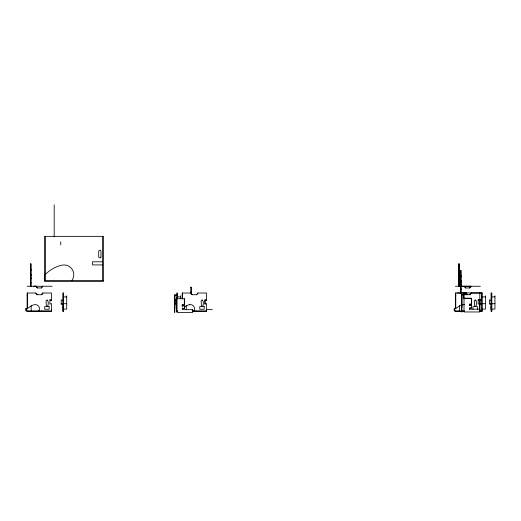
<?xml version="1.0" encoding="UTF-8"?>
<svg xmlns="http://www.w3.org/2000/svg" width="521" height="521" viewBox="0 0 521 521"><rect width="100%" height="100%" fill="white"/><g stroke="black" fill="none" stroke-linecap="round" stroke-linejoin="round"><path stroke-width="0.78" d="M26.057 310.933L26.05 308.367L26.057 310.933L51.533 310.933L51.533 309.357M26.05 308.725L27.125 308.725L31.69 305.593A12.817 12.817 0 0 1 34.523 304.694A4.272 4.272 0 0 1 37.16 305.019L38.554 306.094L39.349 307.637A3.829 3.829 0 0 1 39.114 310.184L38.665 310.933M27.125 310.757L27.125 311.324L51.533 311.324L51.533 303.587L49.912 304.108L49.918 299.868L51.533 300.343L51.533 293.017L42.846 293.017L41.543 294.723L37.128 294.723L35.832 293.017L27.125 293.017L27.125 308.725L27.125 308.393M103.432 280.519L44.539 280.519L44.539 274.834M44.539 280.519L44.546 236.352L103.432 236.352L103.432 281.49L44.539 281.49L44.539 274.235M182.2 306.368L182.2 304.798M182.2 298.917L182.2 293.017L190.92 293.023M176.632 297.484L176.632 298.709L184.362 298.715L184.362 304.622L182.357 304.616L182.357 305.729L184.356 305.762L184.356 308.504M206.616 309.357L206.616 310.939L192.164 310.933M464.55 310.933L454.305 310.933L454.305 308.621L455.38 308.725L459.945 305.593A12.817 12.817 0 0 1 462.772 304.694A4.272 4.272 0 0 1 464.563 304.72M455.374 310.757L455.38 311.324L464.66 311.324M461.88 305.853L461.541 305.032M469.434 305.306L469.434 304.205L471.44 304.199L471.44 298.292L463.71 298.292L463.71 294.925M479.789 309.357L479.789 310.939L479.789 303.587L478.161 304.108L478.174 299.868L479.789 300.343L479.789 293.017M479.926 299.868L479.926 304.108L479.939 299.868L481.554 300.324L481.554 293.017L481.554 311.324M193.74 310.933L194.19 310.184A3.829 3.829 0 0 0 194.424 307.637L193.63 306.094L192.236 305.019A4.272 4.272 0 0 0 189.598 304.694L189.481 304.726M41.406 287.963L42.696 286.25L41.406 287.963L37.33 287.963L36.04 286.25L33.995 286.25L36.04 286.25L37.33 287.963M465.585 287.963L464.296 286.25L465.585 287.963L469.655 287.963L470.951 286.25L462.251 286.25M42.846 293.017L41.55 294.73L42.852 293.023M192.223 294.73L190.907 293.017L192.223 294.73L196.632 294.73L197.921 293.017L206.616 293.017L206.616 300.35L204.987 299.868L204.987 304.108L206.616 303.587L206.616 311.324L192.588 311.324M469.655 287.963L470.951 286.25M196.619 294.723L197.934 293.023M471.108 293.023L469.792 294.723L471.095 293.017L482.27 293.017L482.27 311.324L479.216 311.324M47.665 300.402A0.918 0.918 0 0 0 46.558 300.155L46.037 300.793L46.395 306.289A0.944 0.944 0 0 0 47.339 306.387C48.635 305.098 48.603 301.483 47.352 300.155M202.428 306.381C203.698 305.091 203.685 301.483 202.435 300.155M475.601 306.381C476.878 305.091 476.858 301.483 475.608 300.155M44.539 275.075L45.483 274.235A38.977 38.977 0 0 1 54.106 267.989L55.376 267.351A29.573 29.573 0 0 1 62.084 265.13A9.782 9.782 0 0 1 71.905 280.519M183.014 308.015L182.2 308.725M184.323 306.993L186.772 305.593A12.817 12.817 0 0 1 189.598 304.694M31.156 305.847L31.195 310.933M186.231 305.847L186.271 309.474M61.204 304.101L62.82 303.58L61.204 304.108L61.204 299.868L62.82 300.324M175.108 304.101L176.723 303.58M491.075 303.587L489.453 304.101L489.453 299.868L491.075 300.324M176.723 299.868L175.095 300.343L175.095 303.587L176.723 304.108M464.016 298.292L471.44 298.292L471.44 304.199L469.434 304.199L469.434 305.345L471.433 305.345M102.435 261.796L92.504 261.796L92.504 264.922L102.435 264.922M30.55 269.318L31.221 269.318M458.806 269.318L459.47 269.318M30.55 270.243L31.221 270.243M458.806 270.243L459.47 270.243M30.55 274.411L31.221 274.411M458.806 274.411L459.47 274.411M30.452 274.665L31.221 274.665M458.708 274.665L459.47 274.665M460.466 275.362L461.235 275.362M30.55 275.661L31.221 275.661M458.806 275.661L459.47 275.661M460.571 276.013L461.235 276.013M460.466 276.938L461.235 276.938M30.55 277.954L31.221 277.954M458.806 277.954L459.47 277.954M30.55 278.748L31.221 278.748M458.806 278.748L459.47 278.748M460.466 280.454L461.235 280.454M460.571 281.106L461.235 281.106M460.466 281.366L461.235 281.366M460.466 282.356L461.235 282.356M30.55 282.981L31.221 282.981M458.806 282.981L459.47 282.981M460.466 283.997L461.235 283.997M460.571 284.648L461.235 284.648M460.466 284.792L461.235 284.792M460.571 285.443L461.235 285.443M27.125 286.25L52.113 286.25M455.38 286.25L480.369 286.25M190.666 287.234L191.435 287.234L191.435 294.3M460.466 289.025L461.235 289.025M460.571 289.683L461.235 289.683M190.666 292.027L191.435 292.027M190.771 292.678L191.435 292.678M457.138 292.945L482.133 292.945M467.155 294.73L465.846 293.017L455.38 293.017L455.38 308.725L455.38 308.393M190.666 293.603L191.435 293.603M464.094 293.023L465.396 294.73L470.085 294.723M464.016 294.925L461.88 294.925L461.88 311.968L461.541 311.968L461.541 294.469L464.016 294.469L464.016 311.968L479.789 311.968L479.789 303.587M27.125 295.674L27.522 295.674M182.2 295.674L182.597 295.674M455.38 295.674L455.771 295.674M63.536 296.911L66.695 296.911M177.44 296.911L180.605 296.911M482.27 296.911L485.435 296.911M491.791 296.911L494.95 296.911M63.536 303.704L66.695 303.704M482.27 303.704L485.435 303.704M491.791 303.704L494.95 303.704M62.82 304.323L63.536 304.323M491.075 304.323L491.791 304.323M62.82 304.681L63.536 304.681M491.075 304.681L491.791 304.681M62.82 304.785L63.536 304.785M491.075 304.785L491.791 304.785M469.434 305.345L471.433 305.306L471.433 308.08L469.434 308.08L469.434 309.24M174.463 305.456L174.802 305.456M184.356 305.729L182.357 305.762L182.357 304.616M62.82 306.068L63.536 306.068M491.075 306.068L491.791 306.068M62.82 307.598L63.536 307.598M491.075 307.598L491.791 307.598M461.541 307.826L461.88 307.826L461.88 294.469M62.82 307.898L63.536 307.898M491.075 307.898L491.791 307.898M469.434 308.041L471.433 308.041M174.463 308.243L174.802 308.243L174.802 294.893M27.125 308.432L27.522 308.432M184.356 308.465L182.357 308.465L182.357 309.663L192.711 309.663M455.38 308.432L455.771 308.432M63.536 309.109L66.695 309.109L66.695 295.798M482.27 309.109L485.435 309.109L485.435 295.798M491.791 309.109L494.95 309.109L494.95 295.798M62.82 309.24L63.536 309.24M469.434 309.2L479.789 309.2M491.075 309.24L491.791 309.24M206.27 309.611L212.327 309.611M176.723 310.933L177.44 310.933M479.248 310.933L482.27 310.933M177.44 311.324L176.723 311.324L176.723 293.017L177.44 293.017L177.44 298.507M464.009 292.945L464.452 292.952M479.939 299.868L481.554 300.324M175.108 299.868L176.723 300.324M49.912 299.868L51.533 300.343M206.616 300.343L204.987 299.868L205 304.101M35.838 293.023L37.141 294.73M465.846 293.017L467.148 294.723M464.081 293.017L465.396 294.73M491.114 306.094L491.114 309.357M477.373 309.24L477.373 306.615L472.957 306.615L472.957 309.24M461.235 292.945L461.235 270.568L460.466 270.568L460.466 292.945M460.571 270.568L460.571 292.945M459.47 286.25L459.47 263.873L458.708 263.873L458.708 286.25M459.444 305.834L459.444 310.933M458.806 263.873L458.806 286.25M455.771 293.017L455.771 308.38M454.305 308.393L454.305 310.933M196.638 310.933L196.638 311.324M192.711 309.624L192.711 312.392L176.938 312.392L176.938 297.484M190.771 287.234L190.771 293.603M184.356 298.709L184.356 304.616M182.597 293.017L182.597 298.865M182.597 304.342L182.597 305.957M180.605 295.798L180.605 298.813M102.435 236.352L102.435 280.519M60.736 241.744L60.736 244.89M54.191 204.838L54.191 236.86M45.483 236.352L45.483 280.519M41.556 310.933L41.556 311.324M31.221 286.25L31.221 263.873L30.452 263.873L30.452 286.25M30.55 263.873L30.55 286.25M27.522 293.017L27.522 308.38M202.741 300.402A0.918 0.918 0 0 0 201.634 300.155L201.113 300.793L201.471 306.289A0.944 0.944 0 0 0 202.591 306.289M475.92 300.402A0.918 0.918 0 0 0 474.807 300.155L474.292 300.793L474.651 306.289A0.944 0.944 0 0 0 475.771 306.289M47.515 306.289A0.944 0.944 0 0 1 46.395 306.289M174.802 295.342L174.802 312.392L174.463 312.392L174.463 294.893L176.938 294.893L176.938 295.342L174.802 295.342M481.554 303.587L479.939 304.108L481.541 303.593M63.048 310.933L63.536 310.933L63.048 310.933M491.303 310.933L491.791 310.933L491.303 310.933M63.536 293.017L62.82 293.017L62.82 311.324L63.536 311.324L63.536 293.017M491.791 293.017L491.075 293.017L491.075 311.324L491.791 311.324L491.791 293.017M49.117 306.615L44.702 306.615L44.702 309.24L49.117 309.24L49.117 306.615M204.199 306.615L199.784 306.615L199.784 309.24L204.199 309.24L204.199 306.615M479.789 300.343L478.161 299.868L479.782 300.343M467.344 294.658L466.054 292.945L467.344 294.658M100.976 257.055L100.976 251.096A1.185 1.185 0 0 0 98.697 251.096L98.697 257.055A1.211 1.211 0 0 0 100.976 257.055"/></g></svg>
